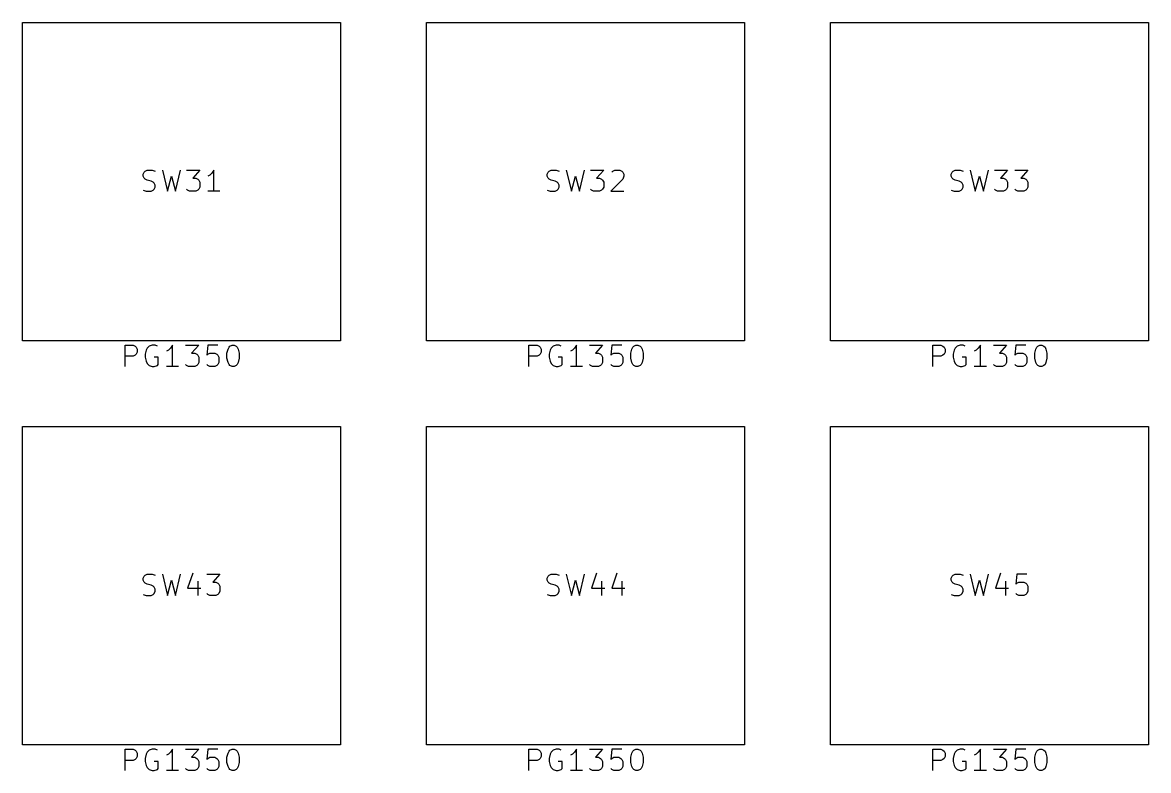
# Model space of a CAD drawing. Extents: x 0.85 to 10.44, y -3.74 to -0.75.
# Drawn here: x 6.102 to 8.192, y -3.743 to -2.355 of the extents above; entities that cross this region are included whole.
import ezdxf

# ---------------------------------------------------------------- set-up
doc = ezdxf.new("R2010")
doc.units = 0
doc.header["$MEASUREMENT"] = 0
doc.layers.add('BLACK', color=7, linetype='CONTINUOUS')

msp = doc.modelspace()

# ---------------------------------------------------------------- linework, layer by layer
at = {"layer": 'BLACK', "linetype": 'CONTINUOUS'}
for p, q in [((6.1016, -2.3551), (6.6921, -2.3551)), ((6.1016, -2.9457), (6.1016, -2.3551)), ((6.6921, -2.3551), (6.6921, -2.9457)), ((6.8516, -2.3551), (7.4421, -2.3551)), ((6.8516, -2.9457), (6.8516, -2.3551)), ((7.4421, -2.3551), (7.4421, -2.9457)), ((7.6016, -2.3551), (8.1921, -2.3551)), ((7.6016, -2.9457), (7.6016, -2.3551)), ((8.1921, -2.3551), (8.1921, -2.9457)), ((6.3256, -2.6364), (6.3275, -2.6327)), ((6.3275, -2.6327), (6.3294, -2.6308)), ((6.3294, -2.6308), (6.3331, -2.6289)), ((6.3331, -2.6289), (6.3425, -2.6289)), ((6.3425, -2.6289), (6.3481, -2.6308)), ((6.3612, -2.6289), (6.3706, -2.6683)), ((6.3856, -2.6683), (6.395, -2.6289)), ((6.4062, -2.6289), (6.4306, -2.6289)), ((6.4306, -2.6289), (6.4175, -2.6439)), ((6.4568, -2.6289), (6.4531, -2.6346)), ((6.4568, -2.6683), (6.4568, -2.6289)), ((7.0756, -2.6364), (7.0775, -2.6327)), ((7.0775, -2.6327), (7.0794, -2.6308)), ((7.0794, -2.6308), (7.0831, -2.6289)), ((7.0831, -2.6289), (7.0925, -2.6289)), ((7.0925, -2.6289), (7.0981, -2.6308)), ((7.1112, -2.6289), (7.1206, -2.6683)), ((7.1356, -2.6683), (7.145, -2.6289)), ((7.1562, -2.6289), (7.1806, -2.6289)), ((7.1806, -2.6289), (7.1675, -2.6439)), ((7.1956, -2.6327), (7.1975, -2.6308)), ((7.1975, -2.6308), (7.2012, -2.6289)), ((7.2012, -2.6289), (7.2106, -2.6289)), ((7.2106, -2.6289), (7.2143, -2.6308)), ((7.2143, -2.6308), (7.2162, -2.6327)), ((7.2162, -2.6327), (7.2181, -2.6364)), ((7.8256, -2.6364), (7.8275, -2.6327)), ((7.8275, -2.6327), (7.8294, -2.6308)), ((7.8294, -2.6308), (7.8331, -2.6289)), ((7.8331, -2.6289), (7.8425, -2.6289)), ((7.8425, -2.6289), (7.8481, -2.6308)), ((7.8612, -2.6289), (7.8706, -2.6683)), ((7.8856, -2.6683), (7.895, -2.6289)), ((7.9062, -2.6289), (7.9306, -2.6289)), ((7.9306, -2.6289), (7.9175, -2.6439)), ((7.9437, -2.6289), (7.9681, -2.6289)), ((7.9681, -2.6289), (7.955, -2.6439)), ((6.3256, -2.6402), (6.3256, -2.6364)), ((6.3275, -2.6439), (6.3256, -2.6402)), ((6.3294, -2.6458), (6.3275, -2.6439)), ((6.3331, -2.6477), (6.3294, -2.6458)), ((6.3406, -2.6496), (6.3331, -2.6477)), ((6.3444, -2.6514), (6.3406, -2.6496)), ((6.3462, -2.6533), (6.3444, -2.6514)), ((6.3481, -2.6571), (6.3462, -2.6533)), ((6.3706, -2.6683), (6.3781, -2.6402)), ((6.3781, -2.6402), (6.3856, -2.6683)), ((6.4175, -2.6439), (6.4231, -2.6439)), ((6.4231, -2.6439), (6.4268, -2.6458)), ((6.4268, -2.6458), (6.4287, -2.6477)), ((6.4287, -2.6477), (6.4306, -2.6514)), ((6.4306, -2.6514), (6.4306, -2.6608)), ((6.4493, -2.6383), (6.4456, -2.6402)), ((6.4531, -2.6346), (6.4493, -2.6383)), ((7.0756, -2.6402), (7.0756, -2.6364)), ((7.0775, -2.6439), (7.0756, -2.6402)), ((7.0794, -2.6458), (7.0775, -2.6439)), ((7.0831, -2.6477), (7.0794, -2.6458)), ((7.0906, -2.6496), (7.0831, -2.6477)), ((7.0944, -2.6514), (7.0906, -2.6496)), ((7.0962, -2.6533), (7.0944, -2.6514)), ((7.0981, -2.6571), (7.0962, -2.6533)), ((7.1206, -2.6683), (7.1281, -2.6402)), ((7.1281, -2.6402), (7.1356, -2.6683)), ((7.1675, -2.6439), (7.1731, -2.6439)), ((7.1731, -2.6439), (7.1768, -2.6458)), ((7.1768, -2.6458), (7.1787, -2.6477)), ((7.1787, -2.6477), (7.1806, -2.6514)), ((7.1806, -2.6514), (7.1806, -2.6608)), ((7.2162, -2.6458), (7.1937, -2.6683)), ((7.2181, -2.6402), (7.2162, -2.6458)), ((7.2181, -2.6364), (7.2181, -2.6402)), ((7.8256, -2.6402), (7.8256, -2.6364)), ((7.8275, -2.6439), (7.8256, -2.6402)), ((7.8294, -2.6458), (7.8275, -2.6439)), ((7.8331, -2.6477), (7.8294, -2.6458)), ((7.8406, -2.6496), (7.8331, -2.6477)), ((7.8444, -2.6514), (7.8406, -2.6496)), ((7.8462, -2.6533), (7.8444, -2.6514)), ((7.8481, -2.6571), (7.8462, -2.6533)), ((7.8706, -2.6683), (7.8781, -2.6402)), ((7.8781, -2.6402), (7.8856, -2.6683)), ((7.9175, -2.6439), (7.9231, -2.6439)), ((7.9231, -2.6439), (7.9268, -2.6458)), ((7.9268, -2.6458), (7.9287, -2.6477)), ((7.9287, -2.6477), (7.9306, -2.6514)), ((7.9306, -2.6514), (7.9306, -2.6608)), ((7.955, -2.6439), (7.9606, -2.6439)), ((7.9606, -2.6439), (7.9643, -2.6458)), ((7.9643, -2.6458), (7.9662, -2.6477)), ((7.9662, -2.6477), (7.9681, -2.6514)), ((7.9681, -2.6514), (7.9681, -2.6608)), ((6.3256, -2.6664), (6.3312, -2.6683)), ((6.3312, -2.6683), (6.3406, -2.6683)), ((6.3406, -2.6683), (6.3444, -2.6664)), ((6.3444, -2.6664), (6.3462, -2.6646)), ((6.3462, -2.6646), (6.3481, -2.6608)), ((6.3481, -2.6608), (6.3481, -2.6571)), ((6.4081, -2.6664), (6.4062, -2.6646)), ((6.4118, -2.6683), (6.4081, -2.6664)), ((6.4231, -2.6683), (6.4118, -2.6683)), ((6.4268, -2.6664), (6.4231, -2.6683)), ((6.4287, -2.6646), (6.4268, -2.6664)), ((6.4306, -2.6608), (6.4287, -2.6646)), ((6.4681, -2.6683), (6.4456, -2.6683)), ((7.0756, -2.6664), (7.0812, -2.6683)), ((7.0812, -2.6683), (7.0906, -2.6683)), ((7.0906, -2.6683), (7.0944, -2.6664)), ((7.0944, -2.6664), (7.0962, -2.6646)), ((7.0962, -2.6646), (7.0981, -2.6608)), ((7.0981, -2.6608), (7.0981, -2.6571)), ((7.1581, -2.6664), (7.1562, -2.6646)), ((7.1618, -2.6683), (7.1581, -2.6664)), ((7.1731, -2.6683), (7.1618, -2.6683)), ((7.1768, -2.6664), (7.1731, -2.6683)), ((7.1787, -2.6646), (7.1768, -2.6664)), ((7.1806, -2.6608), (7.1787, -2.6646)), ((7.1937, -2.6683), (7.2181, -2.6683)), ((7.8256, -2.6664), (7.8312, -2.6683)), ((7.8312, -2.6683), (7.8406, -2.6683)), ((7.8406, -2.6683), (7.8444, -2.6664)), ((7.8444, -2.6664), (7.8462, -2.6646)), ((7.8462, -2.6646), (7.8481, -2.6608)), ((7.8481, -2.6608), (7.8481, -2.6571)), ((7.9081, -2.6664), (7.9062, -2.6646)), ((7.9118, -2.6683), (7.9081, -2.6664)), ((7.9231, -2.6683), (7.9118, -2.6683)), ((7.9268, -2.6664), (7.9231, -2.6683)), ((7.9287, -2.6646), (7.9268, -2.6664)), ((7.9306, -2.6608), (7.9287, -2.6646)), ((7.9456, -2.6664), (7.9437, -2.6646)), ((7.9493, -2.6683), (7.9456, -2.6664)), ((7.9606, -2.6683), (7.9493, -2.6683)), ((7.9643, -2.6664), (7.9606, -2.6683)), ((7.9662, -2.6646), (7.9643, -2.6664)), ((7.9681, -2.6608), (7.9662, -2.6646)), ((6.6921, -2.9457), (6.1016, -2.9457)), ((7.4421, -2.9457), (6.8516, -2.9457)), ((8.1921, -2.9457), (7.6016, -2.9457)), ((6.2919, -2.9933), (6.2919, -2.9539)), ((6.2919, -2.9539), (6.3069, -2.9539)), ((6.3069, -2.9539), (6.3106, -2.9558)), ((6.3106, -2.9558), (6.3125, -2.9577)), ((6.3125, -2.9577), (6.3144, -2.9614)), ((6.3144, -2.9671), (6.3125, -2.9708)), ((6.3144, -2.9614), (6.3144, -2.9671)), ((6.3312, -2.9633), (6.3294, -2.9708)), ((6.3331, -2.9596), (6.3312, -2.9633)), ((6.3369, -2.9558), (6.3331, -2.9596)), ((6.3425, -2.9539), (6.3369, -2.9558)), ((6.3481, -2.9539), (6.3425, -2.9539)), ((6.3519, -2.9558), (6.3481, -2.9539)), ((6.3725, -2.9633), (6.3687, -2.9652)), ((6.3762, -2.9596), (6.3725, -2.9633)), ((6.38, -2.9539), (6.3762, -2.9596)), ((6.38, -2.9933), (6.38, -2.9539)), ((6.4043, -2.9539), (6.4287, -2.9539)), ((6.4287, -2.9539), (6.4156, -2.9689)), ((6.4456, -2.9539), (6.4437, -2.9727)), ((6.4643, -2.9539), (6.4456, -2.9539)), ((6.4812, -2.9689), (6.4831, -2.9614)), ((6.4831, -2.9614), (6.485, -2.9577)), ((6.485, -2.9577), (6.4868, -2.9558)), ((6.4868, -2.9558), (6.4906, -2.9539)), ((6.4906, -2.9539), (6.4943, -2.9539)), ((6.4943, -2.9539), (6.4981, -2.9558)), ((6.4981, -2.9558), (6.5, -2.9577)), ((6.5, -2.9577), (6.5018, -2.9614)), ((6.5018, -2.9614), (6.5037, -2.9689)), ((7.0419, -2.9933), (7.0419, -2.9539)), ((7.0419, -2.9539), (7.0569, -2.9539)), ((7.0569, -2.9539), (7.0606, -2.9558)), ((7.0606, -2.9558), (7.0625, -2.9577)), ((7.0625, -2.9577), (7.0644, -2.9614)), ((7.0644, -2.9671), (7.0625, -2.9708)), ((7.0644, -2.9614), (7.0644, -2.9671)), ((7.0812, -2.9633), (7.0794, -2.9708)), ((7.0831, -2.9596), (7.0812, -2.9633)), ((7.0869, -2.9558), (7.0831, -2.9596)), ((7.0925, -2.9539), (7.0869, -2.9558)), ((7.0981, -2.9539), (7.0925, -2.9539)), ((7.1019, -2.9558), (7.0981, -2.9539)), ((7.1225, -2.9633), (7.1187, -2.9652)), ((7.1262, -2.9596), (7.1225, -2.9633)), ((7.13, -2.9539), (7.1262, -2.9596)), ((7.13, -2.9933), (7.13, -2.9539)), ((7.1543, -2.9539), (7.1787, -2.9539)), ((7.1787, -2.9539), (7.1656, -2.9689)), ((7.1956, -2.9539), (7.1937, -2.9727)), ((7.2143, -2.9539), (7.1956, -2.9539)), ((7.2312, -2.9689), (7.2331, -2.9614)), ((7.2331, -2.9614), (7.235, -2.9577)), ((7.235, -2.9577), (7.2368, -2.9558)), ((7.2368, -2.9558), (7.2406, -2.9539)), ((7.2406, -2.9539), (7.2443, -2.9539)), ((7.2443, -2.9539), (7.2481, -2.9558)), ((7.2481, -2.9558), (7.25, -2.9577)), ((7.25, -2.9577), (7.2518, -2.9614)), ((7.2518, -2.9614), (7.2537, -2.9689)), ((7.7919, -2.9933), (7.7919, -2.9539)), ((7.7919, -2.9539), (7.8069, -2.9539)), ((7.8069, -2.9539), (7.8106, -2.9558)), ((7.8106, -2.9558), (7.8125, -2.9577)), ((7.8125, -2.9577), (7.8144, -2.9614)), ((7.8144, -2.9671), (7.8125, -2.9708)), ((7.8144, -2.9614), (7.8144, -2.9671)), ((7.8312, -2.9633), (7.8294, -2.9708)), ((7.8331, -2.9596), (7.8312, -2.9633)), ((7.8369, -2.9558), (7.8331, -2.9596)), ((7.8425, -2.9539), (7.8369, -2.9558)), ((7.8481, -2.9539), (7.8425, -2.9539)), ((7.8519, -2.9558), (7.8481, -2.9539)), ((7.8725, -2.9633), (7.8687, -2.9652)), ((7.8762, -2.9596), (7.8725, -2.9633)), ((7.88, -2.9539), (7.8762, -2.9596)), ((7.88, -2.9933), (7.88, -2.9539)), ((7.9043, -2.9539), (7.9287, -2.9539)), ((7.9287, -2.9539), (7.9156, -2.9689)), ((7.9456, -2.9539), (7.9437, -2.9727)), ((7.9643, -2.9539), (7.9456, -2.9539)), ((7.9812, -2.9689), (7.9831, -2.9614)), ((7.9831, -2.9614), (7.985, -2.9577)), ((7.985, -2.9577), (7.9868, -2.9558)), ((7.9868, -2.9558), (7.9906, -2.9539)), ((7.9906, -2.9539), (7.9943, -2.9539)), ((7.9943, -2.9539), (7.9981, -2.9558)), ((7.9981, -2.9558), (8, -2.9577)), ((8, -2.9577), (8.0018, -2.9614)), ((8.0018, -2.9614), (8.0037, -2.9689)), ((6.3069, -2.9746), (6.2919, -2.9746)), ((6.3106, -2.9727), (6.3069, -2.9746)), ((6.3125, -2.9708), (6.3106, -2.9727)), ((6.3294, -2.9708), (6.3294, -2.9764)), ((6.3294, -2.9764), (6.3312, -2.9839)), ((6.3312, -2.9839), (6.3331, -2.9877)), ((6.3331, -2.9877), (6.3369, -2.9914)), ((6.3537, -2.9764), (6.3462, -2.9764)), ((6.3537, -2.9896), (6.3537, -2.9764)), ((6.4156, -2.9689), (6.4212, -2.9689)), ((6.4212, -2.9689), (6.425, -2.9708)), ((6.425, -2.9708), (6.4268, -2.9727)), ((6.4268, -2.9727), (6.4287, -2.9764)), ((6.4287, -2.9858), (6.4268, -2.9896)), ((6.4287, -2.9764), (6.4287, -2.9858)), ((6.4437, -2.9727), (6.4456, -2.9708)), ((6.4456, -2.9708), (6.4493, -2.9689)), ((6.4493, -2.9689), (6.4587, -2.9689)), ((6.4587, -2.9689), (6.4625, -2.9708)), ((6.4625, -2.9708), (6.4643, -2.9727)), ((6.4643, -2.9727), (6.4662, -2.9764)), ((6.4662, -2.9858), (6.4643, -2.9896)), ((6.4662, -2.9764), (6.4662, -2.9858)), ((6.4812, -2.9783), (6.4812, -2.9689)), ((6.4831, -2.9858), (6.4812, -2.9783)), ((6.485, -2.9896), (6.4831, -2.9858)), ((6.5018, -2.9858), (6.5, -2.9896)), ((6.5037, -2.9783), (6.5018, -2.9858)), ((6.5037, -2.9689), (6.5037, -2.9783)), ((7.0569, -2.9746), (7.0419, -2.9746)), ((7.0606, -2.9727), (7.0569, -2.9746)), ((7.0625, -2.9708), (7.0606, -2.9727)), ((7.0794, -2.9708), (7.0794, -2.9764)), ((7.0794, -2.9764), (7.0812, -2.9839)), ((7.0812, -2.9839), (7.0831, -2.9877)), ((7.0831, -2.9877), (7.0869, -2.9914)), ((7.1037, -2.9764), (7.0962, -2.9764)), ((7.1037, -2.9896), (7.1037, -2.9764)), ((7.1656, -2.9689), (7.1712, -2.9689)), ((7.1712, -2.9689), (7.175, -2.9708)), ((7.175, -2.9708), (7.1768, -2.9727)), ((7.1768, -2.9727), (7.1787, -2.9764)), ((7.1787, -2.9858), (7.1768, -2.9896)), ((7.1787, -2.9764), (7.1787, -2.9858)), ((7.1937, -2.9727), (7.1956, -2.9708)), ((7.1956, -2.9708), (7.1993, -2.9689)), ((7.1993, -2.9689), (7.2087, -2.9689)), ((7.2087, -2.9689), (7.2125, -2.9708)), ((7.2125, -2.9708), (7.2143, -2.9727)), ((7.2143, -2.9727), (7.2162, -2.9764)), ((7.2162, -2.9858), (7.2143, -2.9896)), ((7.2162, -2.9764), (7.2162, -2.9858)), ((7.2312, -2.9783), (7.2312, -2.9689)), ((7.2331, -2.9858), (7.2312, -2.9783)), ((7.235, -2.9896), (7.2331, -2.9858)), ((7.2518, -2.9858), (7.25, -2.9896)), ((7.2537, -2.9783), (7.2518, -2.9858)), ((7.2537, -2.9689), (7.2537, -2.9783)), ((7.8069, -2.9746), (7.7919, -2.9746)), ((7.8106, -2.9727), (7.8069, -2.9746)), ((7.8125, -2.9708), (7.8106, -2.9727)), ((7.8294, -2.9708), (7.8294, -2.9764)), ((7.8294, -2.9764), (7.8312, -2.9839)), ((7.8312, -2.9839), (7.8331, -2.9877)), ((7.8331, -2.9877), (7.8369, -2.9914)), ((7.8537, -2.9764), (7.8462, -2.9764)), ((7.8537, -2.9896), (7.8537, -2.9764)), ((7.9156, -2.9689), (7.9212, -2.9689)), ((7.9212, -2.9689), (7.925, -2.9708)), ((7.925, -2.9708), (7.9268, -2.9727)), ((7.9268, -2.9727), (7.9287, -2.9764)), ((7.9287, -2.9858), (7.9268, -2.9896)), ((7.9287, -2.9764), (7.9287, -2.9858)), ((7.9437, -2.9727), (7.9456, -2.9708)), ((7.9456, -2.9708), (7.9493, -2.9689)), ((7.9493, -2.9689), (7.9587, -2.9689)), ((7.9587, -2.9689), (7.9625, -2.9708)), ((7.9625, -2.9708), (7.9643, -2.9727)), ((7.9643, -2.9727), (7.9662, -2.9764)), ((7.9662, -2.9858), (7.9643, -2.9896)), ((7.9662, -2.9764), (7.9662, -2.9858)), ((7.9812, -2.9783), (7.9812, -2.9689)), ((7.9831, -2.9858), (7.9812, -2.9783)), ((7.985, -2.9896), (7.9831, -2.9858)), ((8.0018, -2.9858), (8, -2.9896)), ((8.0037, -2.9783), (8.0018, -2.9858)), ((8.0037, -2.9689), (8.0037, -2.9783)), ((6.3369, -2.9914), (6.3425, -2.9933)), ((6.3425, -2.9933), (6.3462, -2.9933)), ((6.3462, -2.9933), (6.3519, -2.9914)), ((6.3519, -2.9914), (6.3537, -2.9896)), ((6.3912, -2.9933), (6.3687, -2.9933)), ((6.4062, -2.9914), (6.4043, -2.9896)), ((6.41, -2.9933), (6.4062, -2.9914)), ((6.4212, -2.9933), (6.41, -2.9933)), ((6.425, -2.9914), (6.4212, -2.9933)), ((6.4268, -2.9896), (6.425, -2.9914)), ((6.4456, -2.9914), (6.4437, -2.9896)), ((6.4493, -2.9933), (6.4456, -2.9914)), ((6.4587, -2.9933), (6.4493, -2.9933)), ((6.4625, -2.9914), (6.4587, -2.9933)), ((6.4643, -2.9896), (6.4625, -2.9914)), ((6.4868, -2.9914), (6.485, -2.9896)), ((6.4906, -2.9933), (6.4868, -2.9914)), ((6.4943, -2.9933), (6.4906, -2.9933)), ((6.4981, -2.9914), (6.4943, -2.9933)), ((6.5, -2.9896), (6.4981, -2.9914)), ((7.0869, -2.9914), (7.0925, -2.9933)), ((7.0925, -2.9933), (7.0962, -2.9933)), ((7.0962, -2.9933), (7.1019, -2.9914)), ((7.1019, -2.9914), (7.1037, -2.9896)), ((7.1412, -2.9933), (7.1187, -2.9933)), ((7.1562, -2.9914), (7.1543, -2.9896)), ((7.16, -2.9933), (7.1562, -2.9914)), ((7.1712, -2.9933), (7.16, -2.9933)), ((7.175, -2.9914), (7.1712, -2.9933)), ((7.1768, -2.9896), (7.175, -2.9914)), ((7.1956, -2.9914), (7.1937, -2.9896)), ((7.1993, -2.9933), (7.1956, -2.9914)), ((7.2087, -2.9933), (7.1993, -2.9933)), ((7.2125, -2.9914), (7.2087, -2.9933)), ((7.2143, -2.9896), (7.2125, -2.9914)), ((7.2368, -2.9914), (7.235, -2.9896)), ((7.2406, -2.9933), (7.2368, -2.9914)), ((7.2443, -2.9933), (7.2406, -2.9933)), ((7.2481, -2.9914), (7.2443, -2.9933)), ((7.25, -2.9896), (7.2481, -2.9914)), ((7.8369, -2.9914), (7.8425, -2.9933)), ((7.8425, -2.9933), (7.8462, -2.9933)), ((7.8462, -2.9933), (7.8519, -2.9914)), ((7.8519, -2.9914), (7.8537, -2.9896)), ((7.8912, -2.9933), (7.8687, -2.9933)), ((7.9062, -2.9914), (7.9043, -2.9896)), ((7.91, -2.9933), (7.9062, -2.9914)), ((7.9212, -2.9933), (7.91, -2.9933)), ((7.925, -2.9914), (7.9212, -2.9933)), ((7.9268, -2.9896), (7.925, -2.9914)), ((7.9456, -2.9914), (7.9437, -2.9896)), ((7.9493, -2.9933), (7.9456, -2.9914)), ((7.9587, -2.9933), (7.9493, -2.9933)), ((7.9625, -2.9914), (7.9587, -2.9933)), ((7.9643, -2.9896), (7.9625, -2.9914)), ((7.9868, -2.9914), (7.985, -2.9896)), ((7.9906, -2.9933), (7.9868, -2.9914)), ((7.9943, -2.9933), (7.9906, -2.9933)), ((7.9981, -2.9914), (7.9943, -2.9933)), ((8, -2.9896), (7.9981, -2.9914)), ((6.1016, -3.1051), (6.6921, -3.1051)), ((6.1016, -3.6957), (6.1016, -3.1051)), ((6.6921, -3.1051), (6.6921, -3.6957)), ((6.8516, -3.1051), (7.4421, -3.1051)), ((6.8516, -3.6957), (6.8516, -3.1051)), ((7.4421, -3.1051), (7.4421, -3.6957)), ((7.6016, -3.1051), (8.1921, -3.1051)), ((7.6016, -3.6957), (7.6016, -3.1051)), ((8.1921, -3.1051), (8.1921, -3.6957)), ((6.3256, -3.3864), (6.3275, -3.3827)), ((6.3256, -3.3902), (6.3256, -3.3864)), ((6.3275, -3.3827), (6.3294, -3.3808)), ((6.3294, -3.3808), (6.3331, -3.3789)), ((6.3331, -3.3789), (6.3425, -3.3789)), ((6.3425, -3.3789), (6.3481, -3.3808)), ((6.3612, -3.3789), (6.3706, -3.4183)), ((6.3856, -3.4183), (6.395, -3.3789)), ((6.4175, -3.3771), (6.4081, -3.4052)), ((6.4437, -3.3789), (6.4681, -3.3789)), ((6.4681, -3.3789), (6.455, -3.3939)), ((7.0756, -3.3864), (7.0775, -3.3827)), ((7.0756, -3.3902), (7.0756, -3.3864)), ((7.0775, -3.3827), (7.0794, -3.3808)), ((7.0794, -3.3808), (7.0831, -3.3789)), ((7.0831, -3.3789), (7.0925, -3.3789)), ((7.0925, -3.3789), (7.0981, -3.3808)), ((7.1112, -3.3789), (7.1206, -3.4183)), ((7.1356, -3.4183), (7.145, -3.3789)), ((7.1675, -3.3771), (7.1581, -3.4052)), ((7.205, -3.3771), (7.1956, -3.4052)), ((7.8256, -3.3864), (7.8275, -3.3827)), ((7.8256, -3.3902), (7.8256, -3.3864)), ((7.8275, -3.3827), (7.8294, -3.3808)), ((7.8294, -3.3808), (7.8331, -3.3789)), ((7.8331, -3.3789), (7.8425, -3.3789)), ((7.8425, -3.3789), (7.8481, -3.3808)), ((7.8612, -3.3789), (7.8706, -3.4183)), ((7.8856, -3.4183), (7.895, -3.3789)), ((7.9175, -3.3771), (7.9081, -3.4052)), ((7.9475, -3.3789), (7.9456, -3.3977)), ((7.9662, -3.3789), (7.9475, -3.3789)), ((6.3275, -3.3939), (6.3256, -3.3902)), ((6.3294, -3.3958), (6.3275, -3.3939)), ((6.3331, -3.3977), (6.3294, -3.3958)), ((6.3406, -3.3996), (6.3331, -3.3977)), ((6.3444, -3.4014), (6.3406, -3.3996)), ((6.3462, -3.4033), (6.3444, -3.4014)), ((6.3481, -3.4071), (6.3462, -3.4033)), ((6.3481, -3.4108), (6.3481, -3.4071)), ((6.3706, -3.4183), (6.3781, -3.3902)), ((6.3781, -3.3902), (6.3856, -3.4183)), ((6.4081, -3.4052), (6.4325, -3.4052)), ((6.4268, -3.3921), (6.4268, -3.4183)), ((6.455, -3.3939), (6.4606, -3.3939)), ((6.4606, -3.3939), (6.4643, -3.3958)), ((6.4643, -3.3958), (6.4662, -3.3977)), ((6.4662, -3.3977), (6.4681, -3.4014)), ((6.4681, -3.4014), (6.4681, -3.4108)), ((7.0775, -3.3939), (7.0756, -3.3902)), ((7.0794, -3.3958), (7.0775, -3.3939)), ((7.0831, -3.3977), (7.0794, -3.3958)), ((7.0906, -3.3996), (7.0831, -3.3977)), ((7.0944, -3.4014), (7.0906, -3.3996)), ((7.0962, -3.4033), (7.0944, -3.4014)), ((7.0981, -3.4071), (7.0962, -3.4033)), ((7.0981, -3.4108), (7.0981, -3.4071)), ((7.1206, -3.4183), (7.1281, -3.3902)), ((7.1281, -3.3902), (7.1356, -3.4183)), ((7.1581, -3.4052), (7.1825, -3.4052)), ((7.1768, -3.3921), (7.1768, -3.4183)), ((7.1956, -3.4052), (7.22, -3.4052)), ((7.2143, -3.3921), (7.2143, -3.4183)), ((7.8275, -3.3939), (7.8256, -3.3902)), ((7.8294, -3.3958), (7.8275, -3.3939)), ((7.8331, -3.3977), (7.8294, -3.3958)), ((7.8406, -3.3996), (7.8331, -3.3977)), ((7.8444, -3.4014), (7.8406, -3.3996)), ((7.8462, -3.4033), (7.8444, -3.4014)), ((7.8481, -3.4071), (7.8462, -3.4033)), ((7.8481, -3.4108), (7.8481, -3.4071)), ((7.8706, -3.4183), (7.8781, -3.3902)), ((7.8781, -3.3902), (7.8856, -3.4183)), ((7.9081, -3.4052), (7.9325, -3.4052)), ((7.9268, -3.3921), (7.9268, -3.4183)), ((7.9456, -3.3977), (7.9475, -3.3958)), ((7.9475, -3.3958), (7.9512, -3.3939)), ((7.9512, -3.3939), (7.9606, -3.3939)), ((7.9606, -3.3939), (7.9643, -3.3958)), ((7.9643, -3.3958), (7.9662, -3.3977)), ((7.9662, -3.3977), (7.9681, -3.4014)), ((7.9681, -3.4014), (7.9681, -3.4108)), ((6.3256, -3.4164), (6.3312, -3.4183)), ((6.3312, -3.4183), (6.3406, -3.4183)), ((6.3406, -3.4183), (6.3444, -3.4164)), ((6.3444, -3.4164), (6.3462, -3.4146)), ((6.3462, -3.4146), (6.3481, -3.4108)), ((6.4456, -3.4164), (6.4437, -3.4146)), ((6.4493, -3.4183), (6.4456, -3.4164)), ((6.4606, -3.4183), (6.4493, -3.4183)), ((6.4643, -3.4164), (6.4606, -3.4183)), ((6.4662, -3.4146), (6.4643, -3.4164)), ((6.4681, -3.4108), (6.4662, -3.4146)), ((7.0756, -3.4164), (7.0812, -3.4183)), ((7.0812, -3.4183), (7.0906, -3.4183)), ((7.0906, -3.4183), (7.0944, -3.4164)), ((7.0944, -3.4164), (7.0962, -3.4146)), ((7.0962, -3.4146), (7.0981, -3.4108)), ((7.8256, -3.4164), (7.8312, -3.4183)), ((7.8312, -3.4183), (7.8406, -3.4183)), ((7.8406, -3.4183), (7.8444, -3.4164)), ((7.8444, -3.4164), (7.8462, -3.4146)), ((7.8462, -3.4146), (7.8481, -3.4108)), ((7.9475, -3.4164), (7.9456, -3.4146)), ((7.9512, -3.4183), (7.9475, -3.4164)), ((7.9606, -3.4183), (7.9512, -3.4183)), ((7.9643, -3.4164), (7.9606, -3.4183)), ((7.9662, -3.4146), (7.9643, -3.4164)), ((7.9681, -3.4108), (7.9662, -3.4146)), ((6.6921, -3.6957), (6.1016, -3.6957)), ((7.4421, -3.6957), (6.8516, -3.6957)), ((8.1921, -3.6957), (7.6016, -3.6957)), ((6.2919, -3.7433), (6.2919, -3.7039)), ((6.2919, -3.7039), (6.3069, -3.7039)), ((6.3069, -3.7039), (6.3106, -3.7058)), ((6.3106, -3.7058), (6.3125, -3.7077)), ((6.3125, -3.7208), (6.3106, -3.7227)), ((6.3125, -3.7077), (6.3144, -3.7114)), ((6.3144, -3.7171), (6.3125, -3.7208)), ((6.3144, -3.7114), (6.3144, -3.7171)), ((6.3312, -3.7133), (6.3294, -3.7208)), ((6.3294, -3.7208), (6.3294, -3.7264)), ((6.3331, -3.7096), (6.3312, -3.7133)), ((6.3369, -3.7058), (6.3331, -3.7096)), ((6.3425, -3.7039), (6.3369, -3.7058)), ((6.3481, -3.7039), (6.3425, -3.7039)), ((6.3519, -3.7058), (6.3481, -3.7039)), ((6.3725, -3.7133), (6.3687, -3.7152)), ((6.3762, -3.7096), (6.3725, -3.7133)), ((6.38, -3.7039), (6.3762, -3.7096)), ((6.38, -3.7433), (6.38, -3.7039)), ((6.4043, -3.7039), (6.4287, -3.7039)), ((6.4287, -3.7039), (6.4156, -3.7189)), ((6.4156, -3.7189), (6.4212, -3.7189)), ((6.4212, -3.7189), (6.425, -3.7208)), ((6.425, -3.7208), (6.4268, -3.7227)), ((6.4456, -3.7039), (6.4437, -3.7227)), ((6.4437, -3.7227), (6.4456, -3.7208)), ((6.4643, -3.7039), (6.4456, -3.7039)), ((6.4456, -3.7208), (6.4493, -3.7189)), ((6.4493, -3.7189), (6.4587, -3.7189)), ((6.4587, -3.7189), (6.4625, -3.7208)), ((6.4625, -3.7208), (6.4643, -3.7227)), ((6.4812, -3.7189), (6.4831, -3.7114)), ((6.4812, -3.7283), (6.4812, -3.7189)), ((6.4831, -3.7114), (6.485, -3.7077)), ((6.485, -3.7077), (6.4868, -3.7058)), ((6.4868, -3.7058), (6.4906, -3.7039)), ((6.4906, -3.7039), (6.4943, -3.7039)), ((6.4943, -3.7039), (6.4981, -3.7058)), ((6.4981, -3.7058), (6.5, -3.7077)), ((6.5, -3.7077), (6.5018, -3.7114)), ((6.5018, -3.7114), (6.5037, -3.7189)), ((6.5037, -3.7189), (6.5037, -3.7283)), ((7.0419, -3.7433), (7.0419, -3.7039)), ((7.0419, -3.7039), (7.0569, -3.7039)), ((7.0569, -3.7039), (7.0606, -3.7058)), ((7.0606, -3.7058), (7.0625, -3.7077)), ((7.0625, -3.7208), (7.0606, -3.7227)), ((7.0625, -3.7077), (7.0644, -3.7114)), ((7.0644, -3.7171), (7.0625, -3.7208)), ((7.0644, -3.7114), (7.0644, -3.7171)), ((7.0812, -3.7133), (7.0794, -3.7208)), ((7.0794, -3.7208), (7.0794, -3.7264)), ((7.0831, -3.7096), (7.0812, -3.7133)), ((7.0869, -3.7058), (7.0831, -3.7096)), ((7.0925, -3.7039), (7.0869, -3.7058)), ((7.0981, -3.7039), (7.0925, -3.7039)), ((7.1019, -3.7058), (7.0981, -3.7039)), ((7.1225, -3.7133), (7.1187, -3.7152)), ((7.1262, -3.7096), (7.1225, -3.7133)), ((7.13, -3.7039), (7.1262, -3.7096)), ((7.13, -3.7433), (7.13, -3.7039)), ((7.1543, -3.7039), (7.1787, -3.7039)), ((7.1787, -3.7039), (7.1656, -3.7189)), ((7.1656, -3.7189), (7.1712, -3.7189)), ((7.1712, -3.7189), (7.175, -3.7208)), ((7.175, -3.7208), (7.1768, -3.7227)), ((7.1956, -3.7039), (7.1937, -3.7227)), ((7.1937, -3.7227), (7.1956, -3.7208)), ((7.2143, -3.7039), (7.1956, -3.7039)), ((7.1956, -3.7208), (7.1993, -3.7189)), ((7.1993, -3.7189), (7.2087, -3.7189)), ((7.2087, -3.7189), (7.2125, -3.7208)), ((7.2125, -3.7208), (7.2143, -3.7227)), ((7.2312, -3.7189), (7.2331, -3.7114)), ((7.2312, -3.7283), (7.2312, -3.7189)), ((7.2331, -3.7114), (7.235, -3.7077)), ((7.235, -3.7077), (7.2368, -3.7058)), ((7.2368, -3.7058), (7.2406, -3.7039)), ((7.2406, -3.7039), (7.2443, -3.7039)), ((7.2443, -3.7039), (7.2481, -3.7058)), ((7.2481, -3.7058), (7.25, -3.7077)), ((7.25, -3.7077), (7.2518, -3.7114)), ((7.2518, -3.7114), (7.2537, -3.7189)), ((7.2537, -3.7189), (7.2537, -3.7283)), ((7.7919, -3.7433), (7.7919, -3.7039)), ((7.7919, -3.7039), (7.8069, -3.7039)), ((7.8069, -3.7039), (7.8106, -3.7058)), ((7.8106, -3.7058), (7.8125, -3.7077)), ((7.8125, -3.7208), (7.8106, -3.7227)), ((7.8125, -3.7077), (7.8144, -3.7114)), ((7.8144, -3.7171), (7.8125, -3.7208)), ((7.8144, -3.7114), (7.8144, -3.7171)), ((7.8312, -3.7133), (7.8294, -3.7208)), ((7.8294, -3.7208), (7.8294, -3.7264)), ((7.8331, -3.7096), (7.8312, -3.7133)), ((7.8369, -3.7058), (7.8331, -3.7096)), ((7.8425, -3.7039), (7.8369, -3.7058)), ((7.8481, -3.7039), (7.8425, -3.7039)), ((7.8519, -3.7058), (7.8481, -3.7039)), ((7.8725, -3.7133), (7.8687, -3.7152)), ((7.8762, -3.7096), (7.8725, -3.7133)), ((7.88, -3.7039), (7.8762, -3.7096)), ((7.88, -3.7433), (7.88, -3.7039)), ((7.9043, -3.7039), (7.9287, -3.7039)), ((7.9287, -3.7039), (7.9156, -3.7189)), ((7.9156, -3.7189), (7.9212, -3.7189)), ((7.9212, -3.7189), (7.925, -3.7208)), ((7.925, -3.7208), (7.9268, -3.7227)), ((7.9456, -3.7039), (7.9437, -3.7227)), ((7.9437, -3.7227), (7.9456, -3.7208)), ((7.9643, -3.7039), (7.9456, -3.7039)), ((7.9456, -3.7208), (7.9493, -3.7189)), ((7.9493, -3.7189), (7.9587, -3.7189)), ((7.9587, -3.7189), (7.9625, -3.7208)), ((7.9625, -3.7208), (7.9643, -3.7227)), ((7.9812, -3.7189), (7.9831, -3.7114)), ((7.9812, -3.7283), (7.9812, -3.7189)), ((7.9831, -3.7114), (7.985, -3.7077)), ((7.985, -3.7077), (7.9868, -3.7058)), ((7.9868, -3.7058), (7.9906, -3.7039)), ((7.9906, -3.7039), (7.9943, -3.7039)), ((7.9943, -3.7039), (7.9981, -3.7058)), ((7.9981, -3.7058), (8, -3.7077)), ((8, -3.7077), (8.0018, -3.7114)), ((8.0018, -3.7114), (8.0037, -3.7189)), ((8.0037, -3.7189), (8.0037, -3.7283)), ((6.3069, -3.7246), (6.2919, -3.7246)), ((6.3106, -3.7227), (6.3069, -3.7246)), ((6.3294, -3.7264), (6.3312, -3.7339)), ((6.3312, -3.7339), (6.3331, -3.7377)), ((6.3331, -3.7377), (6.3369, -3.7414)), ((6.3369, -3.7414), (6.3425, -3.7433)), ((6.3537, -3.7264), (6.3462, -3.7264)), ((6.3462, -3.7433), (6.3519, -3.7414)), ((6.3519, -3.7414), (6.3537, -3.7396)), ((6.3537, -3.7396), (6.3537, -3.7264)), ((6.4062, -3.7414), (6.4043, -3.7396)), ((6.41, -3.7433), (6.4062, -3.7414)), ((6.425, -3.7414), (6.4212, -3.7433)), ((6.4268, -3.7396), (6.425, -3.7414)), ((6.4268, -3.7227), (6.4287, -3.7264)), ((6.4287, -3.7358), (6.4268, -3.7396)), ((6.4287, -3.7264), (6.4287, -3.7358)), ((6.4456, -3.7414), (6.4437, -3.7396)), ((6.4493, -3.7433), (6.4456, -3.7414)), ((6.4625, -3.7414), (6.4587, -3.7433)), ((6.4643, -3.7396), (6.4625, -3.7414)), ((6.4643, -3.7227), (6.4662, -3.7264)), ((6.4662, -3.7358), (6.4643, -3.7396)), ((6.4662, -3.7264), (6.4662, -3.7358)), ((6.4831, -3.7358), (6.4812, -3.7283)), ((6.485, -3.7396), (6.4831, -3.7358)), ((6.4868, -3.7414), (6.485, -3.7396)), ((6.4906, -3.7433), (6.4868, -3.7414)), ((6.4981, -3.7414), (6.4943, -3.7433)), ((6.5, -3.7396), (6.4981, -3.7414)), ((6.5018, -3.7358), (6.5, -3.7396)), ((6.5037, -3.7283), (6.5018, -3.7358)), ((7.0569, -3.7246), (7.0419, -3.7246)), ((7.0606, -3.7227), (7.0569, -3.7246)), ((7.0794, -3.7264), (7.0812, -3.7339)), ((7.0812, -3.7339), (7.0831, -3.7377)), ((7.0831, -3.7377), (7.0869, -3.7414)), ((7.0869, -3.7414), (7.0925, -3.7433)), ((7.1037, -3.7264), (7.0962, -3.7264)), ((7.0962, -3.7433), (7.1019, -3.7414)), ((7.1019, -3.7414), (7.1037, -3.7396)), ((7.1037, -3.7396), (7.1037, -3.7264)), ((7.1562, -3.7414), (7.1543, -3.7396)), ((7.16, -3.7433), (7.1562, -3.7414)), ((7.175, -3.7414), (7.1712, -3.7433)), ((7.1768, -3.7396), (7.175, -3.7414)), ((7.1768, -3.7227), (7.1787, -3.7264)), ((7.1787, -3.7358), (7.1768, -3.7396)), ((7.1787, -3.7264), (7.1787, -3.7358)), ((7.1956, -3.7414), (7.1937, -3.7396)), ((7.1993, -3.7433), (7.1956, -3.7414)), ((7.2125, -3.7414), (7.2087, -3.7433)), ((7.2143, -3.7396), (7.2125, -3.7414)), ((7.2143, -3.7227), (7.2162, -3.7264)), ((7.2162, -3.7358), (7.2143, -3.7396)), ((7.2162, -3.7264), (7.2162, -3.7358)), ((7.2331, -3.7358), (7.2312, -3.7283)), ((7.235, -3.7396), (7.2331, -3.7358)), ((7.2368, -3.7414), (7.235, -3.7396)), ((7.2406, -3.7433), (7.2368, -3.7414)), ((7.2481, -3.7414), (7.2443, -3.7433)), ((7.25, -3.7396), (7.2481, -3.7414)), ((7.2518, -3.7358), (7.25, -3.7396)), ((7.2537, -3.7283), (7.2518, -3.7358)), ((7.8069, -3.7246), (7.7919, -3.7246)), ((7.8106, -3.7227), (7.8069, -3.7246)), ((7.8294, -3.7264), (7.8312, -3.7339)), ((7.8312, -3.7339), (7.8331, -3.7377)), ((7.8331, -3.7377), (7.8369, -3.7414)), ((7.8369, -3.7414), (7.8425, -3.7433)), ((7.8537, -3.7264), (7.8462, -3.7264)), ((7.8462, -3.7433), (7.8519, -3.7414)), ((7.8519, -3.7414), (7.8537, -3.7396)), ((7.8537, -3.7396), (7.8537, -3.7264)), ((7.9062, -3.7414), (7.9043, -3.7396)), ((7.91, -3.7433), (7.9062, -3.7414)), ((7.925, -3.7414), (7.9212, -3.7433)), ((7.9268, -3.7396), (7.925, -3.7414)), ((7.9268, -3.7227), (7.9287, -3.7264)), ((7.9287, -3.7358), (7.9268, -3.7396)), ((7.9287, -3.7264), (7.9287, -3.7358)), ((7.9456, -3.7414), (7.9437, -3.7396)), ((7.9493, -3.7433), (7.9456, -3.7414)), ((7.9625, -3.7414), (7.9587, -3.7433)), ((7.9643, -3.7396), (7.9625, -3.7414)), ((7.9643, -3.7227), (7.9662, -3.7264)), ((7.9662, -3.7358), (7.9643, -3.7396)), ((7.9662, -3.7264), (7.9662, -3.7358)), ((7.9831, -3.7358), (7.9812, -3.7283)), ((7.985, -3.7396), (7.9831, -3.7358)), ((7.9868, -3.7414), (7.985, -3.7396)), ((7.9906, -3.7433), (7.9868, -3.7414)), ((7.9981, -3.7414), (7.9943, -3.7433)), ((8, -3.7396), (7.9981, -3.7414)), ((8.0018, -3.7358), (8, -3.7396)), ((8.0037, -3.7283), (8.0018, -3.7358)), ((6.3425, -3.7433), (6.3462, -3.7433)), ((6.3912, -3.7433), (6.3687, -3.7433)), ((6.4212, -3.7433), (6.41, -3.7433)), ((6.4587, -3.7433), (6.4493, -3.7433)), ((6.4943, -3.7433), (6.4906, -3.7433)), ((7.0925, -3.7433), (7.0962, -3.7433)), ((7.1412, -3.7433), (7.1187, -3.7433)), ((7.1712, -3.7433), (7.16, -3.7433)), ((7.2087, -3.7433), (7.1993, -3.7433)), ((7.2443, -3.7433), (7.2406, -3.7433)), ((7.8425, -3.7433), (7.8462, -3.7433)), ((7.8912, -3.7433), (7.8687, -3.7433)), ((7.9212, -3.7433), (7.91, -3.7433)), ((7.9587, -3.7433), (7.9493, -3.7433)), ((7.9943, -3.7433), (7.9906, -3.7433))]:
    msp.add_line(p, q, dxfattribs=at)

doc.saveas('drawing.dxf')
